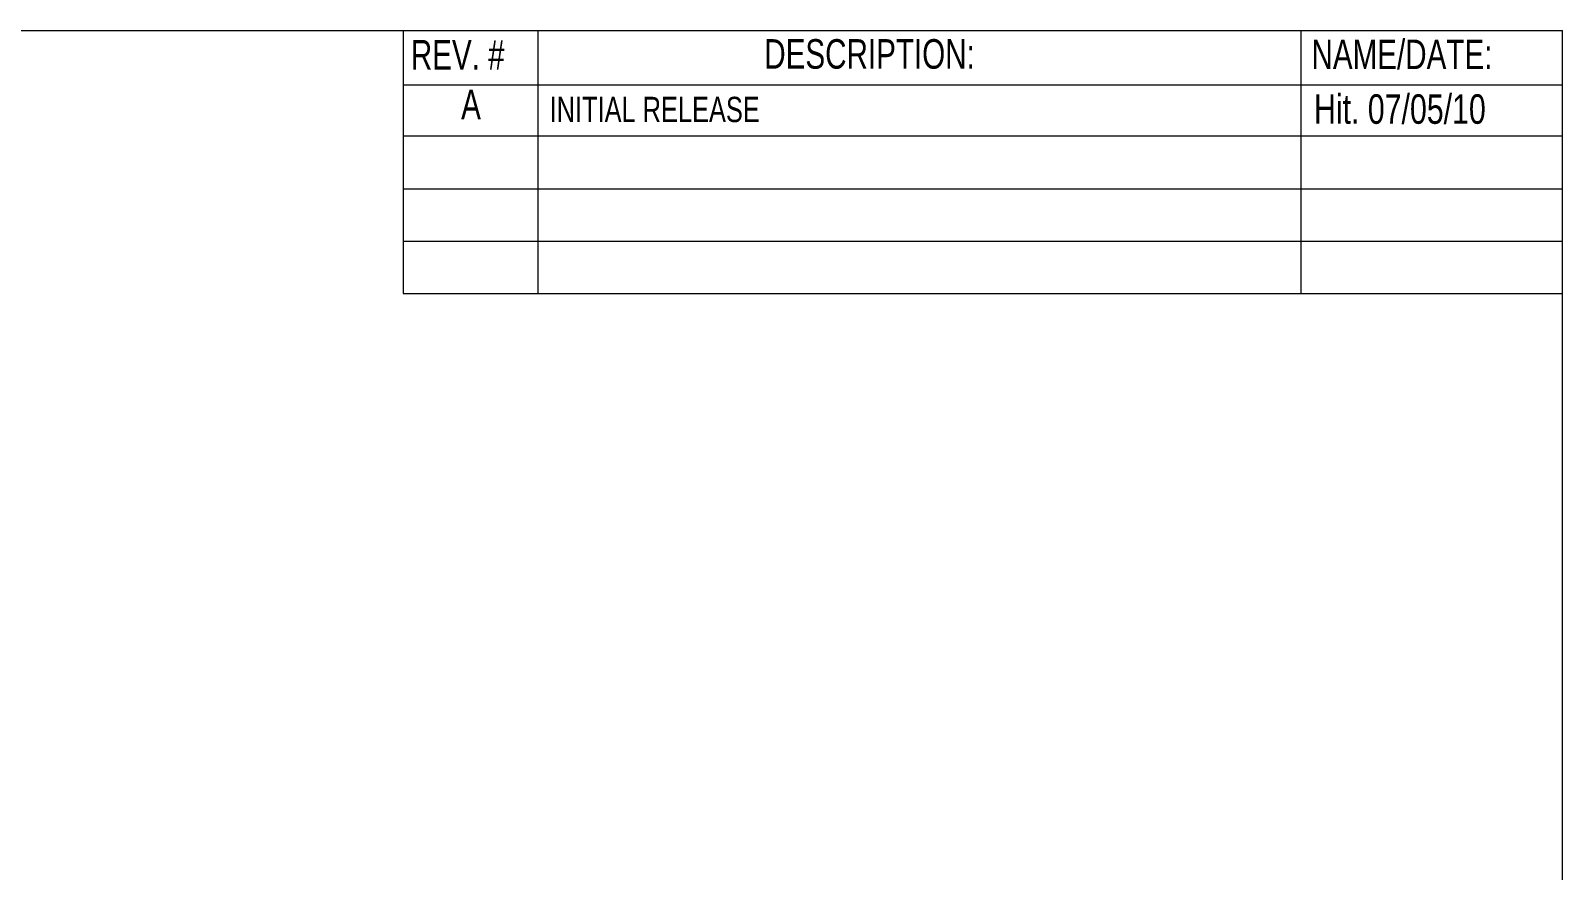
# Model space of a CAD drawing. Header units: inches. Extents: x 0 to 10.3, y -0.2 to 16.8.
# Drawn here: x 6.516 to 10.3, y 5.725 to 7.8 of the extents above; entities that cross this region are included whole.
import ezdxf

# ---------------------------------------------------------------- set-up
doc = ezdxf.new("R2010")
doc.units = ezdxf.units.IN
doc.header["$MEASUREMENT"] = 0
doc.styles.add('SLDTEXTSTYLE1', font='TXT', dxfattribs={"width": 0.75})
doc.styles.add('SLDTEXTSTYLE6', font='TXT', dxfattribs={"width": 0.76774})

msp = doc.modelspace()

# ---------------------------------------------------------------- linework, layer by layer
at = {"color": 7, "linetype": 'Continuous', "lineweight": 0}
for p, q in [((0, 7.8), (10.3, 7.8)), ((7.43629, 7.8), (7.43629, 7.15072)), ((7.76875, 7.8), (7.76875, 7.15072)), ((9.65361, 7.8), (9.65361, 7.15072)), ((10.3, 0), (10.3, 7.8)), ((7.43629, 7.66593), (10.3, 7.66593)), ((7.43629, 7.53996), (10.3, 7.53996)), ((7.43629, 7.40937), (10.3, 7.40937)), ((7.43629, 7.28005), (10.3, 7.28005)), ((7.43629, 7.15072), (10.3, 7.15072))]:
    msp.add_line(p, q, dxfattribs=at)

# ---------------------------------------------------------------- texts
at = {"color": 7, "linetype": 'Continuous', "lineweight": 0, "attachment_point": 1}
for s, insert, char_height, style in [('REV. #', (7.45524, 7.77682), 0.072917, 'SLDTEXTSTYLE1'), ('DESCRIPTION:', (8.32841, 7.77892), 0.0729167, 'SLDTEXTSTYLE1'), ('NAME/DATE:', (9.68023, 7.77784), 0.072917, 'SLDTEXTSTYLE1'), ('A', (7.57946, 7.654), 0.07292, 'SLDTEXTSTYLE1'), ('Hit. 07/05/10', (9.68632, 7.64265), 0.0729167, 'SLDTEXTSTYLE6'), ('INITIAL RELEASE', (7.79814, 7.63643), 0.0625, 'SLDTEXTSTYLE1')]:
    msp.add_mtext(s, dxfattribs=dict(at, insert=insert, char_height=char_height, style=style))

doc.saveas('drawing.dxf')
